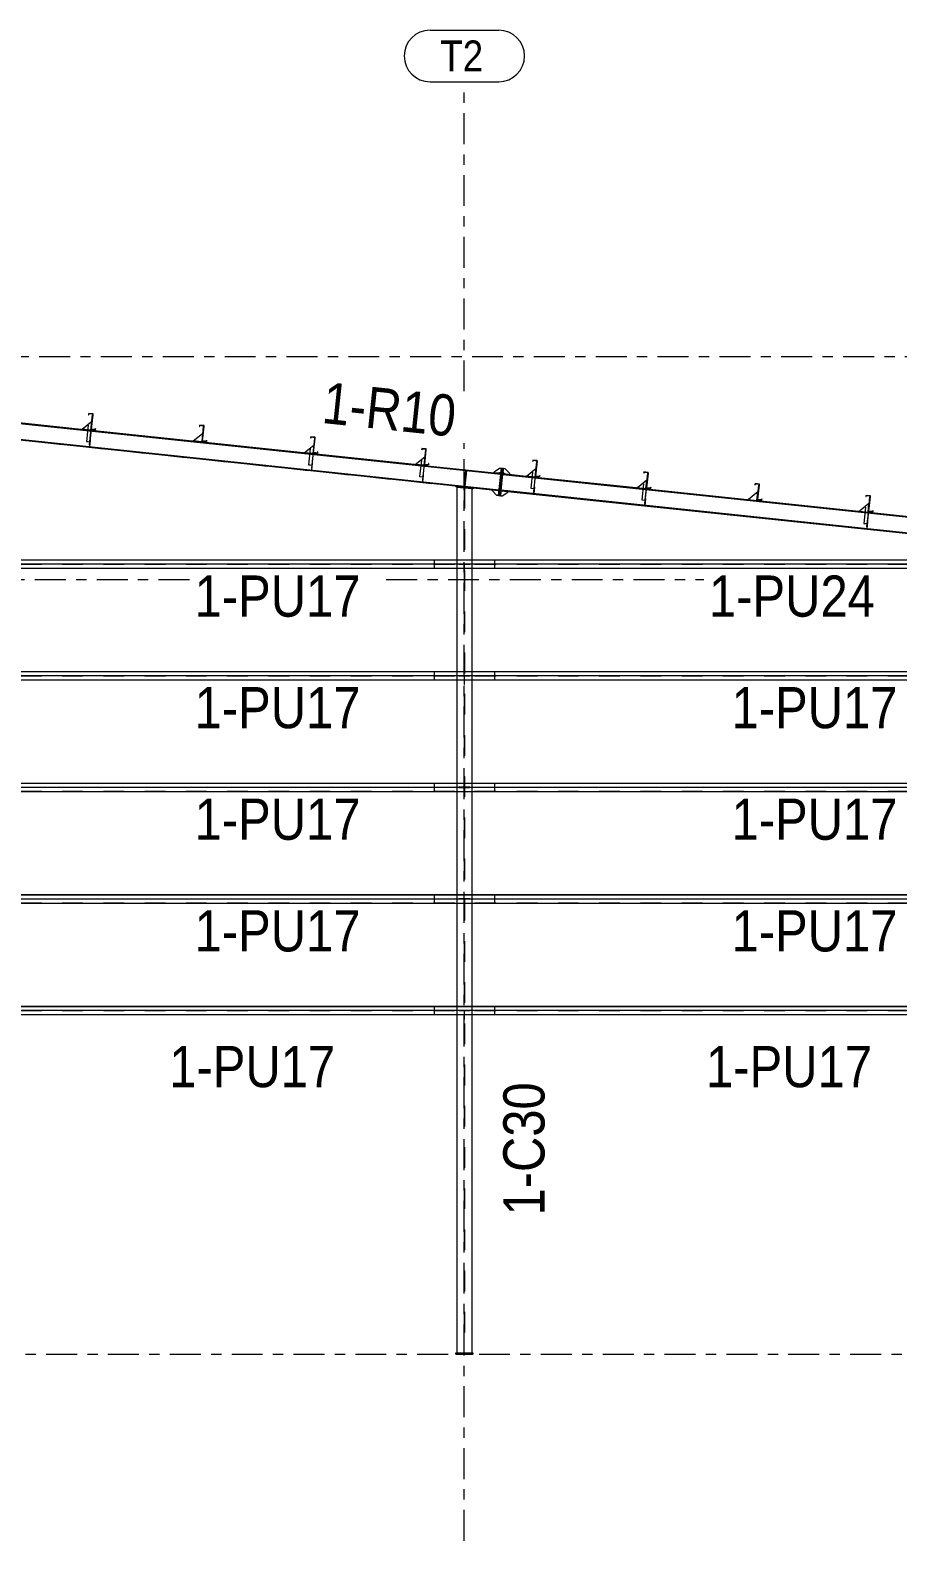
# Model space of a CAD drawing. Header units: millimetres. Extents: x -619 to 204, y -351 to 223.
# Drawn here: x -137.3 to -53.1, y -1.4 to 145.2 of the extents above; entities that cross this region are included whole.
import ezdxf

# ---------------------------------------------------------------- set-up
doc = ezdxf.new("R2010")
doc.units = ezdxf.units.MM
for name, pattern in [('XKITLINE00', [0]), ('XKITLINE02', [4, 2, -2]), ('XKITLINE03', [6, 3, -1, 1, -1])]:
    doc.linetypes.add(name, pattern=pattern)
for name, color, linetype, lineweight in [('Part', 2, 'Continuous', 0), ('PartMark', 7, 'Continuous', 0), ('S-grid', 1, 'Continuous', 0)]:
    doc.layers.add(name, color=color, linetype=linetype, lineweight=lineweight)
doc.styles.add('ARIAL', font='ARIAL.TTF')

# ---------------------------------------------------------------- blocks, each defined once
blk = doc.blocks.new('*A146')
at = {"layer": 'S-grid', "color": 1, "linetype": 'XKITLINE03', "lineweight": 0}
blk.add_line((-556.42, 113.54), (22.91, 113.54), dxfattribs=at)
blk = doc.blocks.new('*A147')
at = {"layer": 'S-grid', "color": 1, "linetype": 'XKITLINE03', "lineweight": 0}
for p, q in [((-154.83, 91.88), (-121.84, 91.88)), ((-102.75, 91.88), (-71.94, 91.88))]:
    blk.add_line(p, q, dxfattribs=at)
blk = doc.blocks.new('*A148')
at = {"layer": 'S-grid', "color": 1, "linetype": 'XKITLINE03', "lineweight": 0}
blk.add_line((-489.74, 16.67), (22.91, 16.67), dxfattribs=at)
blk = doc.blocks.new('*A155')
at = {"layer": 'Part', "color": 2, "linetype": 'XKITLINE00', "lineweight": 0}
for p, q in [((-92.48, 100.51), (-92.47, 100.59)), ((-92.03, 100.04), (-92.48, 100.51)), ((-91.86, 100.03), (-92.03, 100.04)), ((-91.93, 100.54), (-91.82, 100.4))]:
    blk.add_line(p, q, dxfattribs=at)
at = {"layer": 'Part', "color": 7, "linetype": 'XKITLINE02', "lineweight": 0}
for p, q in [((-92.47, 100.59), (-91.93, 100.54)), ((-91.82, 100.4), (-91.86, 100.03))]:
    blk.add_line(p, q, dxfattribs=at)
blk = doc.blocks.new('*A156')
at = {"layer": 'Part', "color": 2, "linetype": 'XKITLINE00', "lineweight": 0}
for p, q in [((-92.29, 102.33), (-91.75, 102.7)), ((-91.75, 102.7), (-91.58, 102.68)), ((-92.29, 102.33), (-92.3, 102.25)), ((-91.62, 102.31), (-91.76, 102.19))]:
    blk.add_line(p, q, dxfattribs=at)
at = {"layer": 'Part', "color": 7, "linetype": 'XKITLINE02', "lineweight": 0}
for p, q in [((-91.58, 102.68), (-91.62, 102.31)), ((-91.76, 102.19), (-92.3, 102.25))]:
    blk.add_line(p, q, dxfattribs=at)
blk = doc.blocks.new('*A157')
at = {"layer": 'Part', "color": 7, "linetype": 'XKITLINE02', "lineweight": 0}
for p, q in [((-95.2, 100.96), (-95.04, 102.46)), ((-94.96, 102.45), (-95.12, 100.95)), ((-94.97, 102.33), (-95.05, 102.34)), ((-95.04, 102.46), (-94.96, 102.45)), ((-95.12, 100.95), (-95.2, 100.96)), ((-95.19, 101.09), (-95.1, 101.08))]:
    blk.add_line(p, q, dxfattribs=at)
blk = doc.blocks.new('*A158')
at = {"layer": 'Part', "color": 2, "linetype": 'XKITLINE00', "lineweight": 0}
for p, q in [((-91.48, 102.67), (-91.76, 100.02)), ((-91.38, 102.66), (-91.48, 102.67)), ((-91.66, 100.01), (-91.38, 102.66)), ((-91.76, 100.02), (-91.66, 100.01))]:
    blk.add_line(p, q, dxfattribs=at)
blk = doc.blocks.new('*A159')
at = {"layer": 'Part', "color": 7, "linetype": 'XKITLINE02', "lineweight": 0}
for p, q in [((-91.38, 102.66), (-91.42, 102.29)), ((-91.31, 102.15), (-90.77, 102.09))]:
    blk.add_line(p, q, dxfattribs=at)
at = {"layer": 'Part', "color": 2, "linetype": 'XKITLINE00', "lineweight": 0}
for p, q in [((-91.42, 102.29), (-91.31, 102.15)), ((-91.22, 102.64), (-91.38, 102.66)), ((-90.76, 102.17), (-91.22, 102.64)), ((-90.77, 102.09), (-90.76, 102.17))]:
    blk.add_line(p, q, dxfattribs=at)
blk = doc.blocks.new('*A160')
at = {"layer": 'Part', "color": 7, "linetype": 'XKITLINE02', "lineweight": 0}
for p, q in [((-91.62, 100.38), (-91.66, 100.01)), ((-90.95, 100.43), (-91.49, 100.49))]:
    blk.add_line(p, q, dxfattribs=at)
at = {"layer": 'Part', "color": 2, "linetype": 'XKITLINE00', "lineweight": 0}
for p, q in [((-91.66, 100.01), (-91.5, 99.99)), ((-91.49, 100.49), (-91.62, 100.38)), ((-91.5, 99.99), (-90.96, 100.35)), ((-90.96, 100.35), (-90.95, 100.43))]:
    blk.add_line(p, q, dxfattribs=at)
blk = doc.blocks.new('*A161')
at = {"layer": 'Part', "color": 7, "linetype": 'XKITLINE02', "lineweight": 0}
for p, q in [((-88.57, 102.31), (-88.73, 100.74)), ((-88.25, 102.26), (-88.45, 100.41)), ((-88.43, 100.41), (-88.24, 102.28)), ((-88.73, 100.75), (-88.4, 100.72)), ((-88.73, 100.74), (-88.42, 100.7)), ((-88.45, 100.41), (-88.43, 100.41))]:
    blk.add_line(p, q, dxfattribs=at)
blk = doc.blocks.new('*A162')
at = {"layer": 'Part', "color": 2, "linetype": 'XKITLINE00', "lineweight": 0}
for p, q in [((-88.17, 103.32), (-88.32, 101.83)), ((-88.17, 103.32), (-88.13, 103.32)), ((-88.32, 101.83), (-88.28, 101.83)), ((-88.27, 101.91), (-88.28, 101.83))]:
    blk.add_line(p, q, dxfattribs=at)
at = {"layer": 'Part', "color": 7, "linetype": 'XKITLINE02', "lineweight": 0}
blk.add_line((-88.13, 103.32), (-88.27, 101.91), dxfattribs=at)
blk = doc.blocks.new('*A163')
at = {"layer": 'Part', "color": 2, "linetype": 'XKITLINE00', "lineweight": 0}
blk.add_line((-89.15, 101.92), (-88.24, 102.66), dxfattribs=at)
at = {"layer": 'Part', "color": 7, "linetype": 'XKITLINE02', "lineweight": 0}
for p, q in [((-88.24, 102.66), (-88.32, 101.83)), ((-88.32, 101.83), (-89.15, 101.92))]:
    blk.add_line(p, q, dxfattribs=at)
blk = doc.blocks.new('*A164')
at = {"layer": 'Part', "color": 7, "linetype": 'XKITLINE02', "lineweight": 0}
for p, q in [((-88.38, 100.86), (-88.45, 100.24)), ((-88.45, 100.24), (-88.41, 100.24)), ((-88.44, 100.37), (-88.4, 100.36)), ((-88.41, 100.24), (-88.34, 100.86)), ((-88.34, 100.86), (-88.38, 100.86))]:
    blk.add_line(p, q, dxfattribs=at)
blk = doc.blocks.new('*A165')
at = {"layer": 'Part', "color": 7, "linetype": 'XKITLINE02', "lineweight": 0}
for p, q in [((-77.79, 101.17), (-77.96, 99.6)), ((-77.48, 101.12), (-77.68, 99.27)), ((-77.66, 99.27), (-77.46, 101.14)), ((-77.96, 99.62), (-77.63, 99.58)), ((-77.96, 99.6), (-77.64, 99.57)), ((-77.68, 99.27), (-77.66, 99.27))]:
    blk.add_line(p, q, dxfattribs=at)
blk = doc.blocks.new('*A166')
at = {"layer": 'Part', "color": 2, "linetype": 'XKITLINE00', "lineweight": 0}
for p, q in [((-77.39, 102.19), (-77.55, 100.7)), ((-77.39, 102.19), (-77.35, 102.18)), ((-77.55, 100.7), (-77.51, 100.69)), ((-77.5, 100.77), (-77.51, 100.69))]:
    blk.add_line(p, q, dxfattribs=at)
at = {"layer": 'Part', "color": 7, "linetype": 'XKITLINE02', "lineweight": 0}
blk.add_line((-77.35, 102.18), (-77.5, 100.77), dxfattribs=at)
blk = doc.blocks.new('*A167')
at = {"layer": 'Part', "color": 2, "linetype": 'XKITLINE00', "lineweight": 0}
blk.add_line((-77.46, 101.53), (-78.38, 100.78), dxfattribs=at)
at = {"layer": 'Part', "color": 7, "linetype": 'XKITLINE02', "lineweight": 0}
for p, q in [((-77.55, 100.7), (-77.46, 101.53)), ((-78.38, 100.78), (-77.55, 100.7))]:
    blk.add_line(p, q, dxfattribs=at)
blk = doc.blocks.new('*A168')
at = {"layer": 'Part', "color": 7, "linetype": 'XKITLINE02', "lineweight": 0}
for p, q in [((-77.61, 99.73), (-77.68, 99.11)), ((-77.57, 99.72), (-77.61, 99.73)), ((-77.68, 99.11), (-77.64, 99.1)), ((-77.66, 99.23), (-77.62, 99.22)), ((-77.64, 99.1), (-77.57, 99.72))]:
    blk.add_line(p, q, dxfattribs=at)
blk = doc.blocks.new('*A169')
at = {"layer": 'Part', "color": 2, "linetype": 'XKITLINE00', "lineweight": 0}
for p, q in [((-66.62, 101.05), (-66.78, 99.56)), ((-66.62, 101.05), (-66.58, 101.05)), ((-66.78, 99.56), (-66.74, 99.56)), ((-66.73, 99.64), (-66.74, 99.56))]:
    blk.add_line(p, q, dxfattribs=at)
at = {"layer": 'Part', "color": 7, "linetype": 'XKITLINE02', "lineweight": 0}
blk.add_line((-66.58, 101.05), (-66.73, 99.64), dxfattribs=at)
blk = doc.blocks.new('*A170')
at = {"layer": 'Part', "color": 2, "linetype": 'XKITLINE00', "lineweight": 0}
blk.add_line((-66.69, 100.39), (-67.61, 99.65), dxfattribs=at)
at = {"layer": 'Part', "color": 7, "linetype": 'XKITLINE02', "lineweight": 0}
for p, q in [((-66.78, 99.56), (-66.69, 100.39)), ((-67.61, 99.65), (-66.78, 99.56))]:
    blk.add_line(p, q, dxfattribs=at)
blk = doc.blocks.new('*A176')
at = {"layer": 'Part', "color": 7, "linetype": 'XKITLINE02', "lineweight": 0}
for p, q in [((-56.06, 97.45), (-56.13, 96.83)), ((-56.13, 96.83), (-56.09, 96.83)), ((-56.12, 96.96), (-56.07, 96.95)), ((-56.09, 96.83), (-56.02, 97.45)), ((-56.02, 97.45), (-56.06, 97.45))]:
    blk.add_line(p, q, dxfattribs=at)
blk = doc.blocks.new('*A177')
at = {"layer": 'Part', "color": 2, "linetype": 'XKITLINE00', "lineweight": 0}
blk.add_line((-55.92, 99.25), (-56.83, 98.51), dxfattribs=at)
at = {"layer": 'Part', "color": 7, "linetype": 'XKITLINE02', "lineweight": 0}
for p, q in [((-56.83, 98.51), (-56, 98.42)), ((-56, 98.42), (-55.92, 99.25))]:
    blk.add_line(p, q, dxfattribs=at)
blk = doc.blocks.new('*A178')
at = {"layer": 'Part', "color": 2, "linetype": 'XKITLINE00', "lineweight": 0}
for p, q in [((-55.85, 99.92), (-56, 98.42)), ((-55.85, 99.92), (-55.8, 99.91)), ((-56, 98.42), (-55.96, 98.42)), ((-55.95, 98.5), (-55.96, 98.42))]:
    blk.add_line(p, q, dxfattribs=at)
at = {"layer": 'Part', "color": 7, "linetype": 'XKITLINE02', "lineweight": 0}
blk.add_line((-55.8, 99.91), (-55.95, 98.5), dxfattribs=at)
blk = doc.blocks.new('*A180')
at = {"layer": 'Part', "color": 7, "linetype": 'XKITLINE02', "lineweight": 0}
for p, q in [((-56.25, 98.9), (-56.41, 97.33)), ((-55.93, 98.85), (-56.13, 97)), ((-56.11, 97), (-55.91, 98.87)), ((-56.41, 97.34), (-56.08, 97.31)), ((-56.41, 97.33), (-56.1, 97.29)), ((-56.13, 97), (-56.11, 97))]:
    blk.add_line(p, q, dxfattribs=at)
blk = doc.blocks.new('*A418')
at = {"layer": 'S-grid', "color": 1, "linetype": 'XKITLINE03', "lineweight": 0}
for p, q in [((-95.17, 110.15), (-95.17, 140.21)), ((-95.17, -1.45), (-95.17, 105.12))]:
    blk.add_line(p, q, dxfattribs=at)
at = {"layer": 'S-grid', "color": 3, "style": 'ARIAL', "width": 0.85}
blk.add_text('T2', height=3, dxfattribs=at).set_placement((-97.5, 141.21))
blk = doc.blocks.new('*A422')
at = {"layer": 'Part', "color": 2, "linetype": 'XKITLINE00', "lineweight": 0}
for p, q in [((-150.17, 72.12), (-92.25, 72.12)), ((-150.17, 72.12), (-150.17, 71.31)), ((-150.17, 72.11), (-92.25, 72.11)), ((-92.25, 72.12), (-92.25, 71.31)), ((-150.17, 71.72), (-92.25, 71.72)), ((-150.17, 71.31), (-92.25, 71.31))]:
    blk.add_line(p, q, dxfattribs=at)
at = {"layer": 'Part', "color": 7, "linetype": 'XKITLINE02', "lineweight": 0}
for p, q in [((-150.17, 71.71), (-92.25, 71.71)), ((-150.17, 71.32), (-92.25, 71.32))]:
    blk.add_line(p, q, dxfattribs=at)
blk = doc.blocks.new('*A423')
at = {"layer": 'Part', "color": 2, "linetype": 'XKITLINE00', "lineweight": 0}
for p, q in [((-150.17, 50.46), (-92.25, 50.46)), ((-150.17, 50.46), (-150.17, 49.64)), ((-150.17, 50.44), (-92.25, 50.44)), ((-150.17, 50.06), (-92.25, 50.06)), ((-92.25, 50.46), (-92.25, 49.64)), ((-150.17, 49.64), (-92.25, 49.64))]:
    blk.add_line(p, q, dxfattribs=at)
at = {"layer": 'Part', "color": 7, "linetype": 'XKITLINE02', "lineweight": 0}
for p, q in [((-150.17, 50.04), (-92.25, 50.04)), ((-150.17, 49.65), (-92.25, 49.65))]:
    blk.add_line(p, q, dxfattribs=at)
blk = doc.blocks.new('*A424')
at = {"layer": 'Part', "color": 2, "linetype": 'XKITLINE00', "lineweight": 0}
for p, q in [((-150.17, 61.29), (-92.25, 61.29)), ((-150.17, 61.29), (-150.17, 60.47)), ((-150.17, 61.28), (-92.25, 61.28)), ((-150.17, 60.89), (-92.25, 60.89)), ((-150.17, 60.47), (-92.25, 60.47)), ((-92.25, 61.29), (-92.25, 60.47))]:
    blk.add_line(p, q, dxfattribs=at)
at = {"layer": 'Part', "color": 7, "linetype": 'XKITLINE02', "lineweight": 0}
for p, q in [((-150.17, 60.87), (-92.25, 60.87)), ((-150.17, 60.49), (-92.25, 60.49))]:
    blk.add_line(p, q, dxfattribs=at)
blk = doc.blocks.new('*A425')
at = {"layer": 'Part', "color": 2, "linetype": 'XKITLINE00', "lineweight": 0}
for p, q in [((-150.17, 93.79), (-92.25, 93.79)), ((-150.17, 93.79), (-150.17, 92.97)), ((-150.17, 93.78), (-92.25, 93.78)), ((-150.17, 93.39), (-92.25, 93.39)), ((-150.17, 92.97), (-92.25, 92.97)), ((-92.25, 93.79), (-92.25, 92.97))]:
    blk.add_line(p, q, dxfattribs=at)
at = {"layer": 'Part', "color": 7, "linetype": 'XKITLINE02', "lineweight": 0}
for p, q in [((-150.17, 93.37), (-92.25, 93.37)), ((-150.17, 92.99), (-92.25, 92.99))]:
    blk.add_line(p, q, dxfattribs=at)
blk = doc.blocks.new('*A426')
at = {"layer": 'Part', "color": 2, "linetype": 'XKITLINE00', "lineweight": 0}
for p, q in [((-150.17, 82.96), (-92.25, 82.96)), ((-150.17, 82.96), (-150.17, 82.14)), ((-150.17, 82.94), (-92.25, 82.94)), ((-150.17, 82.56), (-92.25, 82.56)), ((-150.17, 82.14), (-92.25, 82.14)), ((-92.25, 82.96), (-92.25, 82.14))]:
    blk.add_line(p, q, dxfattribs=at)
at = {"layer": 'Part', "color": 7, "linetype": 'XKITLINE02', "lineweight": 0}
for p, q in [((-150.17, 82.54), (-92.25, 82.54)), ((-150.17, 82.15), (-92.25, 82.15))]:
    blk.add_line(p, q, dxfattribs=at)
blk = doc.blocks.new('*A427')
at = {"layer": 'Part', "color": 2, "linetype": 'XKITLINE00', "lineweight": 0}
for p, q in [((-197.77, 113.38), (-196.06, 113.2)), ((-197.77, 113.31), (-91.64, 102.11)), ((-196.02, 113.19), (-185.29, 112.06)), ((-197.77, 111.77), (-91.8, 100.59)), ((-197.77, 111.7), (-148.07, 106.46)), ((-185.24, 112.06), (-174.51, 110.92)), ((-174.47, 110.92), (-163.74, 109.79)), ((-163.7, 109.78), (-152.97, 108.65)), ((-152.92, 108.65), (-142.19, 107.51)), ((-142.15, 107.51), (-131.42, 106.38)), ((-146.41, 106.28), (-95.98, 100.96)), ((-131.38, 106.37), (-120.64, 105.24)), ((-120.6, 105.24), (-109.87, 104.11)), ((-109.83, 104.1), (-99.1, 102.97)), ((-99.06, 102.96), (-91.63, 102.18)), ((-94.33, 100.79), (-91.81, 100.52))]:
    blk.add_line(p, q, dxfattribs=at)
at = {"layer": 'Part', "color": 7, "linetype": 'XKITLINE02', "lineweight": 0}
for p, q in [((-197.77, 111.7), (-197.77, 113.38)), ((-196.06, 113.2), (-196.02, 113.19)), ((-185.29, 112.06), (-185.24, 112.06)), ((-174.51, 110.92), (-174.47, 110.92)), ((-163.74, 109.79), (-163.7, 109.78)), ((-152.97, 108.65), (-152.92, 108.65)), ((-142.19, 107.51), (-142.15, 107.51)), ((-148.07, 106.46), (-94.33, 100.79)), ((-131.42, 106.38), (-131.38, 106.37)), ((-120.64, 105.24), (-120.6, 105.24)), ((-109.87, 104.11), (-109.83, 104.1)), ((-99.1, 102.97), (-99.06, 102.96)), ((-91.63, 102.18), (-91.81, 100.52))]:
    blk.add_line(p, q, dxfattribs=at)
blk = doc.blocks.new('*A439')
at = {"layer": 'Part', "color": 7, "linetype": 'XKITLINE02', "lineweight": 0}
for p, q in [((-131.48, 105.41), (-131.54, 104.79)), ((-131.54, 104.79), (-131.5, 104.78)), ((-131.53, 104.91), (-131.49, 104.91)), ((-131.5, 104.78), (-131.44, 105.4)), ((-131.44, 105.4), (-131.48, 105.41))]:
    blk.add_line(p, q, dxfattribs=at)
blk = doc.blocks.new('*A440')
at = {"layer": 'Part', "color": 2, "linetype": 'XKITLINE00', "lineweight": 0}
blk.add_line((-132.25, 106.47), (-131.33, 107.21), dxfattribs=at)
at = {"layer": 'Part', "color": 7, "linetype": 'XKITLINE02', "lineweight": 0}
for p, q in [((-131.33, 107.21), (-131.42, 106.38)), ((-131.42, 106.38), (-132.25, 106.47))]:
    blk.add_line(p, q, dxfattribs=at)
blk = doc.blocks.new('*A441')
at = {"layer": 'Part', "color": 2, "linetype": 'XKITLINE00', "lineweight": 0}
for p, q in [((-131.26, 107.87), (-131.42, 106.38)), ((-131.26, 107.87), (-131.22, 107.87)), ((-131.42, 106.38), (-131.38, 106.37)), ((-131.37, 106.46), (-131.38, 106.37))]:
    blk.add_line(p, q, dxfattribs=at)
at = {"layer": 'Part', "color": 7, "linetype": 'XKITLINE02', "lineweight": 0}
blk.add_line((-131.22, 107.87), (-131.37, 106.46), dxfattribs=at)
blk = doc.blocks.new('*A447')
at = {"layer": 'Part', "color": 7, "linetype": 'XKITLINE02', "lineweight": 0}
for p, q in [((-131.66, 106.86), (-131.83, 105.28)), ((-131.35, 106.8), (-131.54, 104.96)), ((-131.53, 104.95), (-131.33, 106.82)), ((-131.83, 105.3), (-131.49, 105.26)), ((-131.83, 105.28), (-131.51, 105.25)), ((-131.54, 104.96), (-131.53, 104.95))]:
    blk.add_line(p, q, dxfattribs=at)
blk = doc.blocks.new('*A451')
at = {"layer": 'Part', "color": 7, "linetype": 'XKITLINE02', "lineweight": 0}
for p, q in [((-99.16, 102), (-99.22, 101.38)), ((-99.22, 101.38), (-99.18, 101.37)), ((-99.21, 101.5), (-99.17, 101.5)), ((-99.18, 101.37), (-99.12, 101.99)), ((-99.12, 101.99), (-99.16, 102))]:
    blk.add_line(p, q, dxfattribs=at)
blk = doc.blocks.new('*A452')
at = {"layer": 'Part', "color": 2, "linetype": 'XKITLINE00', "lineweight": 0}
blk.add_line((-99.93, 103.06), (-99.01, 103.8), dxfattribs=at)
at = {"layer": 'Part', "color": 7, "linetype": 'XKITLINE02', "lineweight": 0}
for p, q in [((-99.1, 102.97), (-99.93, 103.06)), ((-99.01, 103.8), (-99.1, 102.97))]:
    blk.add_line(p, q, dxfattribs=at)
blk = doc.blocks.new('*A453')
at = {"layer": 'Part', "color": 2, "linetype": 'XKITLINE00', "lineweight": 0}
for p, q in [((-98.94, 104.46), (-99.1, 102.97)), ((-98.94, 104.46), (-98.9, 104.46)), ((-99.1, 102.97), (-99.06, 102.96)), ((-99.05, 103.05), (-99.06, 102.96))]:
    blk.add_line(p, q, dxfattribs=at)
at = {"layer": 'Part', "color": 7, "linetype": 'XKITLINE02', "lineweight": 0}
blk.add_line((-98.9, 104.46), (-99.05, 103.05), dxfattribs=at)
blk = doc.blocks.new('*A454')
at = {"layer": 'Part', "color": 7, "linetype": 'XKITLINE02', "lineweight": 0}
for p, q in [((-109.93, 103.14), (-110, 102.51)), ((-109.96, 102.51), (-109.89, 103.13)), ((-109.89, 103.13), (-109.93, 103.14)), ((-110, 102.51), (-109.96, 102.51)), ((-109.98, 102.64), (-109.94, 102.63))]:
    blk.add_line(p, q, dxfattribs=at)
blk = doc.blocks.new('*A455')
at = {"layer": 'Part', "color": 2, "linetype": 'XKITLINE00', "lineweight": 0}
blk.add_line((-110.7, 104.19), (-109.78, 104.93), dxfattribs=at)
at = {"layer": 'Part', "color": 7, "linetype": 'XKITLINE02', "lineweight": 0}
for p, q in [((-109.87, 104.11), (-110.7, 104.19)), ((-109.78, 104.93), (-109.87, 104.11))]:
    blk.add_line(p, q, dxfattribs=at)
blk = doc.blocks.new('*A456')
at = {"layer": 'Part', "color": 2, "linetype": 'XKITLINE00', "lineweight": 0}
for p, q in [((-109.71, 105.6), (-109.87, 104.11)), ((-109.71, 105.6), (-109.67, 105.59)), ((-109.82, 104.18), (-109.83, 104.1)), ((-109.87, 104.11), (-109.83, 104.1))]:
    blk.add_line(p, q, dxfattribs=at)
at = {"layer": 'Part', "color": 7, "linetype": 'XKITLINE02', "lineweight": 0}
blk.add_line((-109.67, 105.59), (-109.82, 104.18), dxfattribs=at)
blk = doc.blocks.new('*A457')
at = {"layer": 'Part', "color": 2, "linetype": 'XKITLINE00', "lineweight": 0}
blk.add_line((-121.47, 105.33), (-120.56, 106.07), dxfattribs=at)
at = {"layer": 'Part', "color": 7, "linetype": 'XKITLINE02', "lineweight": 0}
for p, q in [((-120.56, 106.07), (-120.64, 105.24)), ((-120.64, 105.24), (-121.47, 105.33))]:
    blk.add_line(p, q, dxfattribs=at)
blk = doc.blocks.new('*A458')
at = {"layer": 'Part', "color": 2, "linetype": 'XKITLINE00', "lineweight": 0}
for p, q in [((-120.49, 106.73), (-120.64, 105.24)), ((-120.49, 106.73), (-120.45, 106.73)), ((-120.64, 105.24), (-120.6, 105.24)), ((-120.59, 105.32), (-120.6, 105.24))]:
    blk.add_line(p, q, dxfattribs=at)
at = {"layer": 'Part', "color": 7, "linetype": 'XKITLINE02', "lineweight": 0}
blk.add_line((-120.45, 106.73), (-120.59, 105.32), dxfattribs=at)
blk = doc.blocks.new('*A459')
at = {"layer": 'Part', "color": 7, "linetype": 'XKITLINE02', "lineweight": 0}
for p, q in [((-99.34, 103.45), (-99.51, 101.87)), ((-99.03, 103.4), (-99.22, 101.55)), ((-99.21, 101.55), (-99.01, 103.41)), ((-99.51, 101.87), (-99.19, 101.84)), ((-99.5, 101.89), (-99.17, 101.85)), ((-99.22, 101.55), (-99.21, 101.55))]:
    blk.add_line(p, q, dxfattribs=at)
blk = doc.blocks.new('*A460')
at = {"layer": 'Part', "color": 7, "linetype": 'XKITLINE02', "lineweight": 0}
for p, q in [((-110.11, 104.58), (-110.28, 103.01)), ((-109.8, 104.53), (-110, 102.68)), ((-109.98, 102.68), (-109.78, 104.55)), ((-110.28, 103.03), (-109.95, 102.99)), ((-110.28, 103.01), (-109.97, 102.98)), ((-110, 102.68), (-109.98, 102.68))]:
    blk.add_line(p, q, dxfattribs=at)
blk = doc.blocks.new('*A466')
at = {"layer": 'Part', "color": 2, "linetype": 'XKITLINE00', "lineweight": 0}
for p, q in [((-56.19, 100.05), (-56.21, 99.93)), ((-56.21, 99.93), (-56.19, 99.93)), ((-55.78, 100.01), (-56.19, 100.05)), ((-56.19, 99.93), (-56.18, 100.04)), ((-56.18, 100.04), (-55.8, 100)), ((-55.8, 100), (-55.95, 98.5)), ((-55.94, 98.52), (-55.78, 100.01)), ((-55.95, 98.5), (-55.54, 98.46)), ((-55.55, 98.47), (-55.94, 98.52)), ((-55.54, 98.58), (-55.55, 98.47)), ((-55.54, 98.46), (-55.53, 98.58)), ((-55.53, 98.58), (-55.54, 98.58))]:
    blk.add_line(p, q, dxfattribs=at)
blk = doc.blocks.new('*A467')
at = {"layer": 'Part', "color": 2, "linetype": 'XKITLINE00', "lineweight": 0}
for p, q in [((-66.97, 101.19), (-66.98, 101.06)), ((-66.98, 101.06), (-66.97, 101.06)), ((-66.55, 101.15), (-66.97, 101.19)), ((-66.97, 101.06), (-66.95, 101.17)), ((-66.95, 101.17), (-66.57, 101.13)), ((-66.57, 101.13), (-66.73, 99.64)), ((-66.71, 99.65), (-66.55, 101.15)), ((-66.73, 99.64), (-66.31, 99.59)), ((-66.33, 99.61), (-66.71, 99.65)), ((-66.31, 99.72), (-66.33, 99.61)), ((-66.31, 99.59), (-66.3, 99.72)), ((-66.3, 99.72), (-66.31, 99.72))]:
    blk.add_line(p, q, dxfattribs=at)
blk = doc.blocks.new('*A468')
at = {"layer": 'Part', "color": 2, "linetype": 'XKITLINE00', "lineweight": 0}
for p, q in [((-77.74, 102.33), (-77.75, 102.2)), ((-77.75, 102.2), (-77.74, 102.2)), ((-77.33, 102.28), (-77.74, 102.33)), ((-77.74, 102.2), (-77.73, 102.31)), ((-77.73, 102.31), (-77.34, 102.27)), ((-77.34, 102.27), (-77.5, 100.77)), ((-77.48, 100.79), (-77.33, 102.28)), ((-77.5, 100.77), (-77.09, 100.73)), ((-77.1, 100.75), (-77.48, 100.79)), ((-77.09, 100.86), (-77.1, 100.75)), ((-77.09, 100.73), (-77.07, 100.86)), ((-77.07, 100.86), (-77.09, 100.86))]:
    blk.add_line(p, q, dxfattribs=at)
blk = doc.blocks.new('*A469')
at = {"layer": 'Part', "color": 2, "linetype": 'XKITLINE00', "lineweight": 0}
for p, q in [((-88.51, 103.46), (-88.53, 103.34)), ((-88.53, 103.34), (-88.51, 103.34)), ((-88.1, 103.42), (-88.51, 103.46)), ((-88.51, 103.34), (-88.5, 103.45)), ((-88.5, 103.45), (-88.12, 103.4)), ((-88.12, 103.4), (-88.27, 101.91)), ((-88.26, 101.92), (-88.1, 103.42)), ((-88.27, 101.91), (-87.86, 101.87)), ((-87.87, 101.88), (-88.26, 101.92)), ((-87.86, 101.99), (-87.87, 101.88)), ((-87.86, 101.87), (-87.85, 101.99)), ((-87.85, 101.99), (-87.86, 101.99))]:
    blk.add_line(p, q, dxfattribs=at)
blk = doc.blocks.new('*A471')
at = {"layer": 'Part', "color": 2, "linetype": 'XKITLINE00', "lineweight": 0}
for p, q in [((-95.9, 100.85), (-95.9, 93.79)), ((-94.44, 100.7), (-94.44, 93.79)), ((-95.9, 92.97), (-95.9, 82.96)), ((-94.44, 92.97), (-94.44, 82.96)), ((-95.9, 82.14), (-95.9, 72.12)), ((-94.44, 82.14), (-94.44, 72.12)), ((-95.9, 71.31), (-95.9, 61.29)), ((-94.44, 71.31), (-94.44, 61.29)), ((-95.9, 60.47), (-95.9, 50.46)), ((-94.44, 60.47), (-94.44, 50.46)), ((-95.9, 49.64), (-95.9, 16.79)), ((-94.44, 49.64), (-94.44, 16.79))]:
    blk.add_line(p, q, dxfattribs=at)
at = {"layer": 'Part', "color": 7, "linetype": 'XKITLINE02', "lineweight": 0}
for p, q in [((-95.9, 100.85), (-94.44, 100.7)), ((-95.2, 100.78), (-95.2, 16.79)), ((-95.14, 100.77), (-95.14, 16.79)), ((-95.9, 93.79), (-95.9, 92.97)), ((-94.44, 93.79), (-94.44, 92.97)), ((-95.9, 82.96), (-95.9, 82.14)), ((-94.44, 82.96), (-94.44, 82.14)), ((-95.9, 72.12), (-95.9, 71.31)), ((-94.44, 72.12), (-94.44, 71.31)), ((-95.9, 61.29), (-95.9, 60.47)), ((-94.44, 61.29), (-94.44, 60.47)), ((-95.9, 50.46), (-95.9, 49.64)), ((-94.44, 50.46), (-94.44, 49.64)), ((-95.9, 16.79), (-94.44, 16.79))]:
    blk.add_line(p, q, dxfattribs=at)
blk = doc.blocks.new('*A472')
at = {"layer": 'Part', "color": 7, "linetype": 'XKITLINE02', "lineweight": 0}
for p, q in [((-91.61, 100.5), (-91.43, 102.16)), ((-88.32, 101.83), (-88.28, 101.83)), ((-77.55, 100.7), (-77.51, 100.69)), ((-66.78, 99.56), (-66.74, 99.56)), ((-56, 98.42), (-55.96, 98.42)), ((-45.23, 97.29), (-45.19, 97.28)), ((-43.9, 95.47), (-42.24, 95.3)), ((-34.46, 96.15), (-34.41, 96.15)), ((-23.68, 95.01), (-23.64, 95.01)), ((-12.91, 93.88), (-12.87, 93.87)), ((-2.14, 92.74), (-2.09, 92.74)), ((4.51, 92.04), (4.51, 90.37))]:
    blk.add_line(p, q, dxfattribs=at)
at = {"layer": 'Part', "color": 2, "linetype": 'XKITLINE00', "lineweight": 0}
for p, q in [((-91.44, 102.09), (4.51, 91.97)), ((-91.43, 102.16), (-88.32, 101.83)), ((-88.28, 101.83), (-77.55, 100.7)), ((-91.61, 100.5), (-43.9, 95.47)), ((-91.6, 100.57), (4.51, 90.44)), ((-77.51, 100.69), (-66.78, 99.56)), ((-66.74, 99.56), (-56, 98.42)), ((-55.96, 98.42), (-45.23, 97.29)), ((-45.19, 97.28), (-34.46, 96.15)), ((-34.41, 96.15), (-23.68, 95.01)), ((-42.24, 95.3), (4.51, 90.37)), ((-23.64, 95.01), (-12.91, 93.88)), ((-12.87, 93.87), (-2.14, 92.74)), ((-2.09, 92.74), (4.51, 92.04))]:
    blk.add_line(p, q, dxfattribs=at)
blk = doc.blocks.new('*A474')
at = {"layer": 'Part', "color": 2, "linetype": 'XKITLINE00', "lineweight": 0}
for p, q in [((-96, 16.67), (-96, 16.79)), ((-96, 16.79), (-94.33, 16.79)), ((-96, 16.67), (-94.33, 16.67)), ((-94.33, 16.79), (-94.33, 16.67))]:
    blk.add_line(p, q, dxfattribs=at)
blk = doc.blocks.new('*A477')
at = {"layer": 'Part', "color": 2, "linetype": 'XKITLINE00', "lineweight": 0}
for p, q in [((-91.86, 100.03), (-91.58, 102.68)), ((-91.76, 100.02), (-91.48, 102.67)), ((-91.58, 102.68), (-91.48, 102.67)), ((-91.86, 100.03), (-91.76, 100.02))]:
    blk.add_line(p, q, dxfattribs=at)
blk = doc.blocks.new('*A501')
at = {"layer": 'Part', "color": 2, "linetype": 'XKITLINE00', "lineweight": 0}
for p, q in [((-131.61, 108.01), (-131.62, 107.88)), ((-131.62, 107.88), (-131.61, 107.88)), ((-131.19, 107.96), (-131.61, 108.01)), ((-131.61, 107.88), (-131.6, 107.99)), ((-131.6, 107.99), (-131.21, 107.95)), ((-131.21, 107.95), (-131.37, 106.46)), ((-131.35, 106.47), (-131.19, 107.96)), ((-131.37, 106.46), (-130.95, 106.41)), ((-130.97, 106.43), (-131.35, 106.47)), ((-130.96, 106.54), (-130.97, 106.43)), ((-130.94, 106.54), (-130.96, 106.54)), ((-130.95, 106.41), (-130.94, 106.54))]:
    blk.add_line(p, q, dxfattribs=at)
blk = doc.blocks.new('*A589')
at = {"layer": 'Part', "color": 2, "linetype": 'XKITLINE00', "lineweight": 0}
for p, q in [((-98.08, 72.12), (-40.17, 72.12)), ((-98.08, 72.12), (-98.08, 71.31)), ((-98.08, 72.11), (-40.17, 72.11)), ((-40.17, 72.12), (-40.17, 71.31)), ((-98.08, 71.72), (-40.17, 71.72)), ((-98.08, 71.31), (-40.17, 71.31))]:
    blk.add_line(p, q, dxfattribs=at)
at = {"layer": 'Part', "color": 7, "linetype": 'XKITLINE02', "lineweight": 0}
for p, q in [((-98.08, 71.71), (-40.17, 71.71)), ((-98.08, 71.32), (-40.17, 71.32))]:
    blk.add_line(p, q, dxfattribs=at)
blk = doc.blocks.new('*A590')
at = {"layer": 'Part', "color": 2, "linetype": 'XKITLINE00', "lineweight": 0}
for p, q in [((-98.08, 50.46), (-40.17, 50.46)), ((-98.08, 50.46), (-98.08, 49.64)), ((-98.08, 50.44), (-40.17, 50.44)), ((-98.08, 50.06), (-40.17, 50.06)), ((-40.17, 50.46), (-40.17, 49.64)), ((-98.08, 49.64), (-40.17, 49.64))]:
    blk.add_line(p, q, dxfattribs=at)
at = {"layer": 'Part', "color": 7, "linetype": 'XKITLINE02', "lineweight": 0}
for p, q in [((-98.08, 50.04), (-40.17, 50.04)), ((-98.08, 49.65), (-40.17, 49.65))]:
    blk.add_line(p, q, dxfattribs=at)
blk = doc.blocks.new('*A591')
at = {"layer": 'Part', "color": 2, "linetype": 'XKITLINE00', "lineweight": 0}
for p, q in [((-98.08, 61.29), (-40.17, 61.29)), ((-98.08, 61.29), (-98.08, 60.47)), ((-98.08, 61.28), (-40.17, 61.28)), ((-98.08, 60.89), (-40.17, 60.89)), ((-98.08, 60.47), (-40.17, 60.47)), ((-40.17, 61.29), (-40.17, 60.47))]:
    blk.add_line(p, q, dxfattribs=at)
at = {"layer": 'Part', "color": 7, "linetype": 'XKITLINE02', "lineweight": 0}
for p, q in [((-98.08, 60.87), (-40.17, 60.87)), ((-98.08, 60.49), (-40.17, 60.49))]:
    blk.add_line(p, q, dxfattribs=at)
blk = doc.blocks.new('*A592')
at = {"layer": 'Part', "color": 7, "linetype": 'XKITLINE02', "lineweight": 0}
for p, q in [((-94.62, 50.04), (-95.71, 50.04)), ((-95.71, 50.04), (-95.71, 50)), ((-94.62, 50), (-95.71, 50)), ((-94.62, 50.04), (-94.62, 50))]:
    blk.add_line(p, q, dxfattribs=at)
blk = doc.blocks.new('*A593')
at = {"layer": 'Part', "color": 7, "linetype": 'XKITLINE02', "lineweight": 0}
for p, q in [((-95.19, 50), (-95.19, 49.64)), ((-95.19, 50), (-95.15, 50)), ((-95.15, 50), (-95.19, 50)), ((-95.15, 49.64), (-95.15, 50))]:
    blk.add_line(p, q, dxfattribs=at)
at = {"layer": 'Part', "color": 2, "linetype": 'XKITLINE00', "lineweight": 0}
for p, q in [((-95.19, 49.64), (-95.19, 49.17)), ((-95.19, 49.17), (-95.15, 49.17)), ((-95.15, 49.17), (-95.15, 49.64))]:
    blk.add_line(p, q, dxfattribs=at)
blk = doc.blocks.new('*A594')
at = {"layer": 'Part', "color": 7, "linetype": 'XKITLINE02', "lineweight": 0}
for p, q in [((-94.62, 60.87), (-95.71, 60.87)), ((-95.71, 60.87), (-95.71, 60.83)), ((-94.62, 60.83), (-95.71, 60.83)), ((-94.62, 60.87), (-94.62, 60.83))]:
    blk.add_line(p, q, dxfattribs=at)
blk = doc.blocks.new('*A595')
at = {"layer": 'Part', "color": 7, "linetype": 'XKITLINE02', "lineweight": 0}
for p, q in [((-95.19, 60.83), (-95.19, 60.47)), ((-95.19, 60.83), (-95.15, 60.83)), ((-95.15, 60.83), (-95.19, 60.83)), ((-95.15, 60.47), (-95.15, 60.83))]:
    blk.add_line(p, q, dxfattribs=at)
at = {"layer": 'Part', "color": 2, "linetype": 'XKITLINE00', "lineweight": 0}
for p, q in [((-95.19, 60.47), (-95.19, 60)), ((-95.15, 60), (-95.15, 60.47)), ((-95.19, 60), (-95.15, 60))]:
    blk.add_line(p, q, dxfattribs=at)
blk = doc.blocks.new('*A596')
at = {"layer": 'Part', "color": 7, "linetype": 'XKITLINE02', "lineweight": 0}
for p, q in [((-94.62, 71.71), (-95.71, 71.71)), ((-95.71, 71.71), (-95.71, 71.67)), ((-94.62, 71.67), (-95.71, 71.67)), ((-94.62, 71.71), (-94.62, 71.67))]:
    blk.add_line(p, q, dxfattribs=at)
blk = doc.blocks.new('*A597')
at = {"layer": 'Part', "color": 7, "linetype": 'XKITLINE02', "lineweight": 0}
for p, q in [((-95.19, 71.67), (-95.19, 71.31)), ((-95.19, 71.67), (-95.15, 71.67)), ((-95.15, 71.67), (-95.19, 71.67)), ((-95.15, 71.31), (-95.15, 71.67))]:
    blk.add_line(p, q, dxfattribs=at)
at = {"layer": 'Part', "color": 2, "linetype": 'XKITLINE00', "lineweight": 0}
for p, q in [((-95.19, 71.31), (-95.19, 70.83)), ((-95.19, 70.83), (-95.15, 70.83)), ((-95.15, 70.83), (-95.15, 71.31))]:
    blk.add_line(p, q, dxfattribs=at)
blk = doc.blocks.new('*A614')
at = {"layer": 'Part', "color": 2, "linetype": 'XKITLINE00', "lineweight": 0}
for p, q in [((-98.08, 93.79), (-42.35, 93.79)), ((-98.08, 93.79), (-98.08, 92.97)), ((-98.08, 93.78), (-42.35, 93.78)), ((-98.08, 93.39), (-42.35, 93.39)), ((-98.08, 92.97), (-42.35, 92.97)), ((-42.35, 93.79), (-42.35, 92.97))]:
    blk.add_line(p, q, dxfattribs=at)
at = {"layer": 'Part', "color": 7, "linetype": 'XKITLINE02', "lineweight": 0}
for p, q in [((-98.08, 93.37), (-42.35, 93.37)), ((-98.08, 92.99), (-42.35, 92.99))]:
    blk.add_line(p, q, dxfattribs=at)
blk = doc.blocks.new('*A615')
at = {"layer": 'Part', "color": 2, "linetype": 'XKITLINE00', "lineweight": 0}
for p, q in [((-98.08, 82.96), (-40.17, 82.96)), ((-98.08, 82.96), (-98.08, 82.14)), ((-98.08, 82.94), (-40.17, 82.94)), ((-98.08, 82.56), (-40.17, 82.56)), ((-98.08, 82.14), (-40.17, 82.14)), ((-40.17, 82.96), (-40.17, 82.14))]:
    blk.add_line(p, q, dxfattribs=at)
at = {"layer": 'Part', "color": 7, "linetype": 'XKITLINE02', "lineweight": 0}
for p, q in [((-98.08, 82.54), (-40.17, 82.54)), ((-98.08, 82.15), (-40.17, 82.15))]:
    blk.add_line(p, q, dxfattribs=at)
blk = doc.blocks.new('*A616')
at = {"layer": 'Part', "color": 7, "linetype": 'XKITLINE02', "lineweight": 0}
for p, q in [((-94.62, 93.37), (-95.71, 93.37)), ((-95.71, 93.37), (-95.71, 93.33)), ((-94.62, 93.33), (-95.71, 93.33)), ((-94.62, 93.37), (-94.62, 93.33))]:
    blk.add_line(p, q, dxfattribs=at)
blk = doc.blocks.new('*A617')
at = {"layer": 'Part', "color": 7, "linetype": 'XKITLINE02', "lineweight": 0}
for p, q in [((-95.19, 93.33), (-95.19, 92.97)), ((-95.19, 93.33), (-95.15, 93.33)), ((-95.15, 93.33), (-95.19, 93.33)), ((-95.15, 92.97), (-95.15, 93.33))]:
    blk.add_line(p, q, dxfattribs=at)
at = {"layer": 'Part', "color": 2, "linetype": 'XKITLINE00', "lineweight": 0}
for p, q in [((-95.19, 92.97), (-95.19, 92.5)), ((-95.19, 92.5), (-95.15, 92.5)), ((-95.15, 92.5), (-95.15, 92.97))]:
    blk.add_line(p, q, dxfattribs=at)
blk = doc.blocks.new('*A620')
at = {"layer": 'Part', "color": 7, "linetype": 'XKITLINE02', "lineweight": 0}
for p, q in [((-95.19, 82.5), (-95.19, 82.14)), ((-95.19, 82.5), (-95.15, 82.5)), ((-95.15, 82.5), (-95.19, 82.5)), ((-95.15, 82.14), (-95.15, 82.5))]:
    blk.add_line(p, q, dxfattribs=at)
at = {"layer": 'Part', "color": 2, "linetype": 'XKITLINE00', "lineweight": 0}
for p, q in [((-95.19, 82.14), (-95.19, 81.67)), ((-95.15, 81.67), (-95.15, 82.14)), ((-95.19, 81.67), (-95.15, 81.67))]:
    blk.add_line(p, q, dxfattribs=at)
blk = doc.blocks.new('*A621')
at = {"layer": 'Part', "color": 7, "linetype": 'XKITLINE02', "lineweight": 0}
for p, q in [((-94.62, 82.54), (-95.71, 82.54)), ((-95.71, 82.54), (-95.71, 82.5)), ((-94.62, 82.5), (-95.71, 82.5)), ((-94.62, 82.54), (-94.62, 82.5))]:
    blk.add_line(p, q, dxfattribs=at)
blk = doc.blocks.new('*A622')
at = {"layer": 'Part', "color": 2, "linetype": 'XKITLINE00', "lineweight": 0}
for p, q in [((-95.98, 100.96), (-96, 100.87)), ((-94.34, 100.69), (-96, 100.87)), ((-95.98, 100.96), (-94.33, 100.79)), ((-94.33, 100.79), (-94.34, 100.69))]:
    blk.add_line(p, q, dxfattribs=at)
blk = doc.blocks.new('*A623')
at = {"layer": 'Part', "color": 2, "linetype": 'XKITLINE00', "lineweight": 0}
for p, q in [((-95.04, 102.46), (-95.2, 100.96)), ((-94.96, 102.45), (-95.12, 100.95)), ((-94.96, 102.45), (-95.04, 102.46)), ((-95.12, 100.95), (-95.2, 100.96))]:
    blk.add_line(p, q, dxfattribs=at)
at = {"layer": 'Part', "color": 7, "linetype": 'XKITLINE02', "lineweight": 0}
for p, q in [((-95.05, 102.34), (-94.97, 102.33)), ((-95.19, 101.09), (-95.1, 101.08))]:
    blk.add_line(p, q, dxfattribs=at)
blk = doc.blocks.new('*A635')
at = {"layer": 'Part', "color": 2, "linetype": 'XKITLINE00', "lineweight": 0}
for p, q in [((-99.29, 104.6), (-99.3, 104.47)), ((-99.3, 104.47), (-99.29, 104.47)), ((-98.87, 104.55), (-99.29, 104.6)), ((-99.29, 104.47), (-99.27, 104.58)), ((-99.27, 104.58), (-98.89, 104.54)), ((-98.89, 104.54), (-99.05, 103.05)), ((-99.03, 103.06), (-98.87, 104.55)), ((-99.05, 103.05), (-98.63, 103)), ((-98.65, 103.02), (-99.03, 103.06)), ((-98.64, 103.13), (-98.65, 103.02)), ((-98.62, 103.13), (-98.64, 103.13)), ((-98.63, 103), (-98.62, 103.13))]:
    blk.add_line(p, q, dxfattribs=at)
blk = doc.blocks.new('*A636')
at = {"layer": 'Part', "color": 2, "linetype": 'XKITLINE00', "lineweight": 0}
for p, q in [((-110.06, 105.73), (-110.07, 105.61)), ((-110.07, 105.61), (-110.06, 105.61)), ((-109.65, 105.69), (-110.06, 105.73)), ((-110.06, 105.61), (-110.05, 105.72)), ((-110.05, 105.72), (-109.66, 105.68)), ((-109.66, 105.68), (-109.82, 104.18)), ((-109.8, 104.2), (-109.65, 105.69)), ((-109.82, 104.18), (-109.41, 104.14)), ((-109.42, 104.16), (-109.8, 104.2)), ((-109.41, 104.27), (-109.42, 104.16)), ((-109.39, 104.26), (-109.41, 104.27)), ((-109.41, 104.14), (-109.39, 104.26))]:
    blk.add_line(p, q, dxfattribs=at)
blk = doc.blocks.new('*A637')
at = {"layer": 'Part', "color": 2, "linetype": 'XKITLINE00', "lineweight": 0}
for p, q in [((-120.84, 106.87), (-120.85, 106.75)), ((-120.85, 106.75), (-120.83, 106.74)), ((-120.42, 106.83), (-120.84, 106.87)), ((-120.83, 106.74), (-120.82, 106.85)), ((-120.82, 106.85), (-120.44, 106.81)), ((-120.44, 106.81), (-120.59, 105.32)), ((-120.58, 105.33), (-120.42, 106.83)), ((-120.59, 105.32), (-120.18, 105.28)), ((-120.19, 105.29), (-120.58, 105.33)), ((-120.18, 105.4), (-120.19, 105.29)), ((-120.18, 105.28), (-120.17, 105.4)), ((-120.17, 105.4), (-120.18, 105.4))]:
    blk.add_line(p, q, dxfattribs=at)
blk = doc.blocks.new('*A646')
at = {"layer": 'S-grid', "color": 1, "linetype": 'XKITLINE00', "lineweight": 0}
for p, q in [((-98.5, 145.21), (-91.83, 145.21)), ((-98.5, 140.21), (-91.83, 140.21))]:
    blk.add_line(p, q, dxfattribs=at)
for centre, start, end in [((-98.5, 142.71), 90, 270), ((-91.83, 142.71), 270, 90)]:
    blk.add_arc(centre, 2.5, start, end, dxfattribs=at)
blk = doc.blocks.new('*A1221')
at = {"layer": 'PartMark', "color": 3, "style": 'ARIAL', "width": 0.85}
blk.add_text('1-PU17', height=4, dxfattribs=at).set_placement((-123.8, 42.59))
blk = doc.blocks.new('*A1222')
at = {"layer": 'PartMark', "color": 3, "style": 'ARIAL', "width": 0.85}
blk.add_text('1-PU17', height=4, dxfattribs=at).set_placement((-121.34, 55.77))
blk = doc.blocks.new('*A1223')
at = {"layer": 'PartMark', "color": 3, "style": 'ARIAL', "width": 0.85}
blk.add_text('1-PU17', height=4, dxfattribs=at).set_placement((-71.72, 42.59))
blk = doc.blocks.new('*A1224')
at = {"layer": 'PartMark', "color": 3, "style": 'ARIAL', "width": 0.85}
blk.add_text('1-PU17', height=4, dxfattribs=at).set_placement((-69.25, 55.77))
blk = doc.blocks.new('*A1225')
at = {"layer": 'PartMark', "color": 3, "style": 'ARIAL', "width": 0.85}
blk.add_text('1-C30', height=4, rotation=90.0002, dxfattribs=at).set_placement((-87.39, 30.13))
blk = doc.blocks.new('*A1226')
at = {"layer": 'PartMark', "color": 3, "style": 'ARIAL', "width": 0.85}
blk.add_text('1-PU17', height=4, dxfattribs=at).set_placement((-121.34, 66.61))
blk = doc.blocks.new('*A1227')
at = {"layer": 'PartMark', "color": 3, "style": 'ARIAL', "width": 0.85}
blk.add_text('1-PU17', height=4, dxfattribs=at).set_placement((-121.34, 88.27))
blk = doc.blocks.new('*A1228')
at = {"layer": 'PartMark', "color": 3, "style": 'ARIAL', "width": 0.85}
blk.add_text('1-PU17', height=4, dxfattribs=at).set_placement((-121.34, 77.44))
blk = doc.blocks.new('*A1229')
at = {"layer": 'PartMark', "color": 3, "style": 'ARIAL', "width": 0.85}
blk.add_text('1-PU17', height=4, dxfattribs=at).set_placement((-69.25, 66.61))
blk = doc.blocks.new('*A1230')
at = {"layer": 'PartMark', "color": 3, "style": 'ARIAL', "width": 0.85}
blk.add_text('1-PU24', height=4, dxfattribs=at).set_placement((-71.44, 88.27))
blk = doc.blocks.new('*A1231')
at = {"layer": 'PartMark', "color": 3, "style": 'ARIAL', "width": 0.85}
blk.add_text('1-PU17', height=4, dxfattribs=at).set_placement((-69.25, 77.44))
blk = doc.blocks.new('*A1232')
at = {"layer": 'PartMark', "color": 3, "style": 'ARIAL', "width": 0.85}
blk.add_text('1-R10', height=4, rotation=-6.0218, dxfattribs=at).set_placement((-109.08, 107.09))

msp = doc.modelspace()

# ---------------------------------------------------------------- block references
at = {"lineweight": 0}
for name in ['*A646', '*A418', '*A146', '*A427', '*A1232', '*A440', '*A501', '*A441', '*A447', '*A457', '*A637', '*A458', '*A636', '*A456', '*A439', '*A455', '*A460', '*A635', '*A453', '*A454', '*A452', '*A459', '*A156', '*A477', '*A158', '*A163', '*A469', '*A162', '*A451', '*A157', '*A623', '*A472', '*A159', '*A161', '*A167', '*A468', '*A166', '*A622', '*A471', '*A155', '*A160', '*A164', '*A165', '*A168', '*A170', '*A467', '*A169', '*A466', '*A178', '*A177', '*A180', '*A176', '*A147', '*A425', '*A614', '*A616', '*A617', '*A1227', '*A1230', '*A426', '*A615', '*A621', '*A620', '*A1228', '*A1231', '*A422', '*A589', '*A1226', '*A596', '*A597', '*A1229', '*A424', '*A591', '*A594', '*A595', '*A1222', '*A1224', '*A423', '*A590', '*A592', '*A593', '*A1221', '*A1223', '*A1225', '*A148', '*A474']:
    msp.add_blockref(name, (0, 0), dxfattribs=at)

doc.saveas('drawing.dxf')
